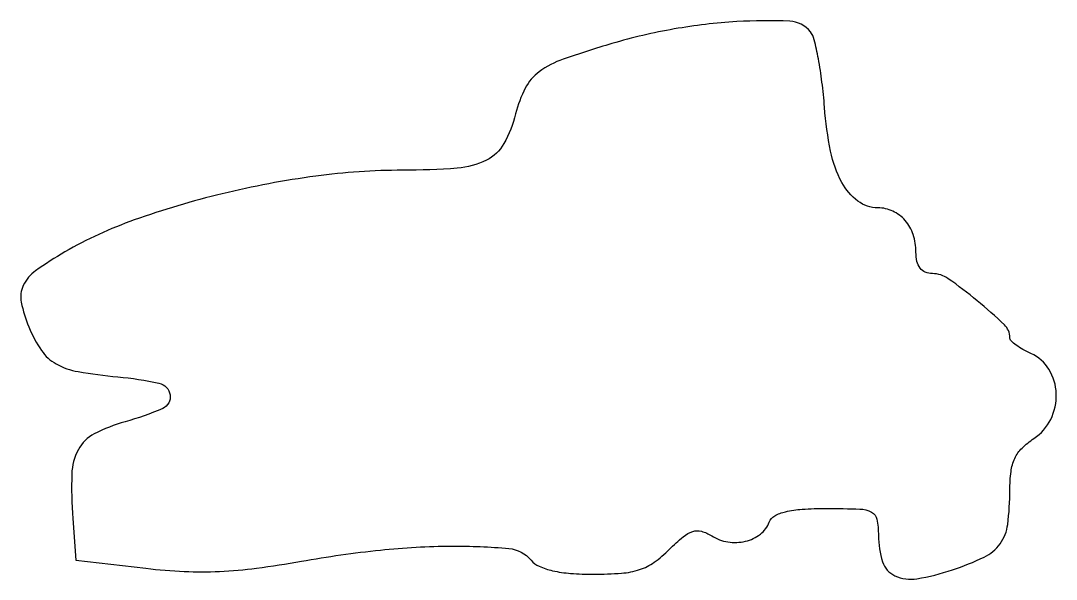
# Model space of a CAD drawing. Extents: x 1 to 111, y 0 to 60.
import ezdxf

# ---------------------------------------------------------------- set-up
doc = ezdxf.new("R2010")
doc.units = 0

msp = doc.modelspace()

# ---------------------------------------------------------------- linework, layer by layer
msp.add_lwpolyline([(63.618052, 57.492089, 0.012934), (58.422703, 55.82838, 0.073856), (55.864166, 54.485879, 0.117767), (54.387169, 52.752387, 0.056577), (53.356852, 50, -0.066866), (52.09673, 46.833021, -0.150316), (50.241888, 45.069466, -0.09708), (47.145055, 44.21831, -0.01867), (41.300528, 44, 0.033693), (32.070803, 43.377332, 0.025622), (22.105445, 41.502566, 0.026117), (12.729908, 38.710815, 0.045045), (5.340987, 35.307235, 0.024916), (2.232672, 33.308271, 0.126213), (0.918457, 31.742796, 0.163078), (0.695915, 29.956702, 0.049709), (1.508473, 27.317679, 0.049171), (2.86592, 24.810822, 0.117133), (4.416154, 23.386649, 0.085902), (6.749043, 22.565474, 0.018631), (11, 22.010521, -0.030093), (15.36516, 21.338625, -0.309723), (16.553747, 20.08104, -0.342732), (15.764235, 18.649076, -0.032831), (11.754804, 17.226695, 0.050037), (8.474238, 15.934395, 0.151148), (6.777634, 14.271804, 0.117522), (6.0803, 11.66648, 0.024726), (6.184206, 6.919787), (6.5, 2.5), (13.981566, 1.628873, 0.017461), (18.063784, 1.297509, 0.022839), (21.807471, 1.295993, 0.021038), (25.768062, 1.642771, 0.011838), (30.539101, 2.378873, -0.017948), (38.953679, 3.572072, -0.02501), (46.546363, 3.989798, -0.023196), (52.640617, 3.737161, -0.200176), (55, 2.5, 0.116907), (55.873675, 1.842266, 0.047857), (57.293706, 1.376539, 0.036835), (59.215061, 1.090796, 0.018502), (61.667899, 1, 0.018646), (64.636476, 1.110744, 0.060357), (66.568072, 1.492541, 0.07559), (68.109893, 2.269159, 0.042), (69.721508, 3.630599, -0.020814), (71.206443, 4.996795, -0.098074), (72.21436, 5.556132, -0.148281), (73.138777, 5.571562, -0.070245), (74.238602, 5.083064, 0.10096), (75.967321, 4.438264, 0.097441), (77.833686, 4.510148, 0.105231), (79.42141, 5.262387, 0.138945), (80.376234, 6.538067, -0.174269), (80.954212, 7.208491, -0.069796), (82.098048, 7.65857, -0.043923), (83.868909, 7.922078, -0.014983), (86.468615, 8, -0.008026), (90.035685, 7.942737, -0.112367), (91.269437, 7.619944, -0.230067), (91.837952, 6.854513, -0.046677), (92, 5.122445, 0.078717), (92.443972, 2.319867, 0.208241), (93.761485, 0.832256, 0.151976), (96.100446, 0.517648, 0.038204), (99.876518, 1.458986, 0.031292), (103.264571, 2.824987, 0.125941), (104.962825, 4.244913, 0.125588), (105.772662, 6.308394, 0.031041), (106, 9.966778, -0.031721), (106.125208, 11.938357, -0.077659), (106.528406, 13.330813, -0.088307), (107.298633, 14.425793, -0.050439), (108.558767, 15.446549, 0.134365), (110.355614, 17.48032, 0.123278), (110.942011, 20.215704, 0.128945), (110.165533, 22.811908, 0.153763), (108.25, 24.487128, -0.024776), (107.388386, 24.917216, -0.033595), (106.660938, 25.393493, -0.035564), (106.138838, 25.84952, -0.197964), (106, 26.186443, 0.205394), (105.416274, 27.547488, 0.017626), (102.516994, 30.117366, 0.019591), (99.442543, 32.458536, 0.153436), (97.75, 32.995373, -0.099267), (96.993535, 33.149132, -0.131482), (96.44072, 33.578067, -0.108811), (96.108717, 34.296886, -0.054031), (96, 35.3, 0.079699), (95.703754, 37.146732, 0.098445), (94.847845, 38.661282, 0.106689), (93.54154, 39.64937, 0.109183), (91.954988, 40, -0.162411), (89.799931, 40.718977, -0.109846), (88.101573, 42.703076, -0.072348), (86.909297, 46.023877, -0.031031), (86.258611, 50.701699, 0.01208), (85.987339, 53.396392, 0.015279), (85.600684, 55.870187, 0.013355), (85.16302, 57.900563, 0.108415), (84.747441, 58.75, 0.217611), (82.54937, 59.870052, 0.025553), (76.911157, 59.822869, 0.028762), (70.253232, 59.04051, 0.027398)], format="xyb", close=True)

doc.saveas('drawing.dxf')
